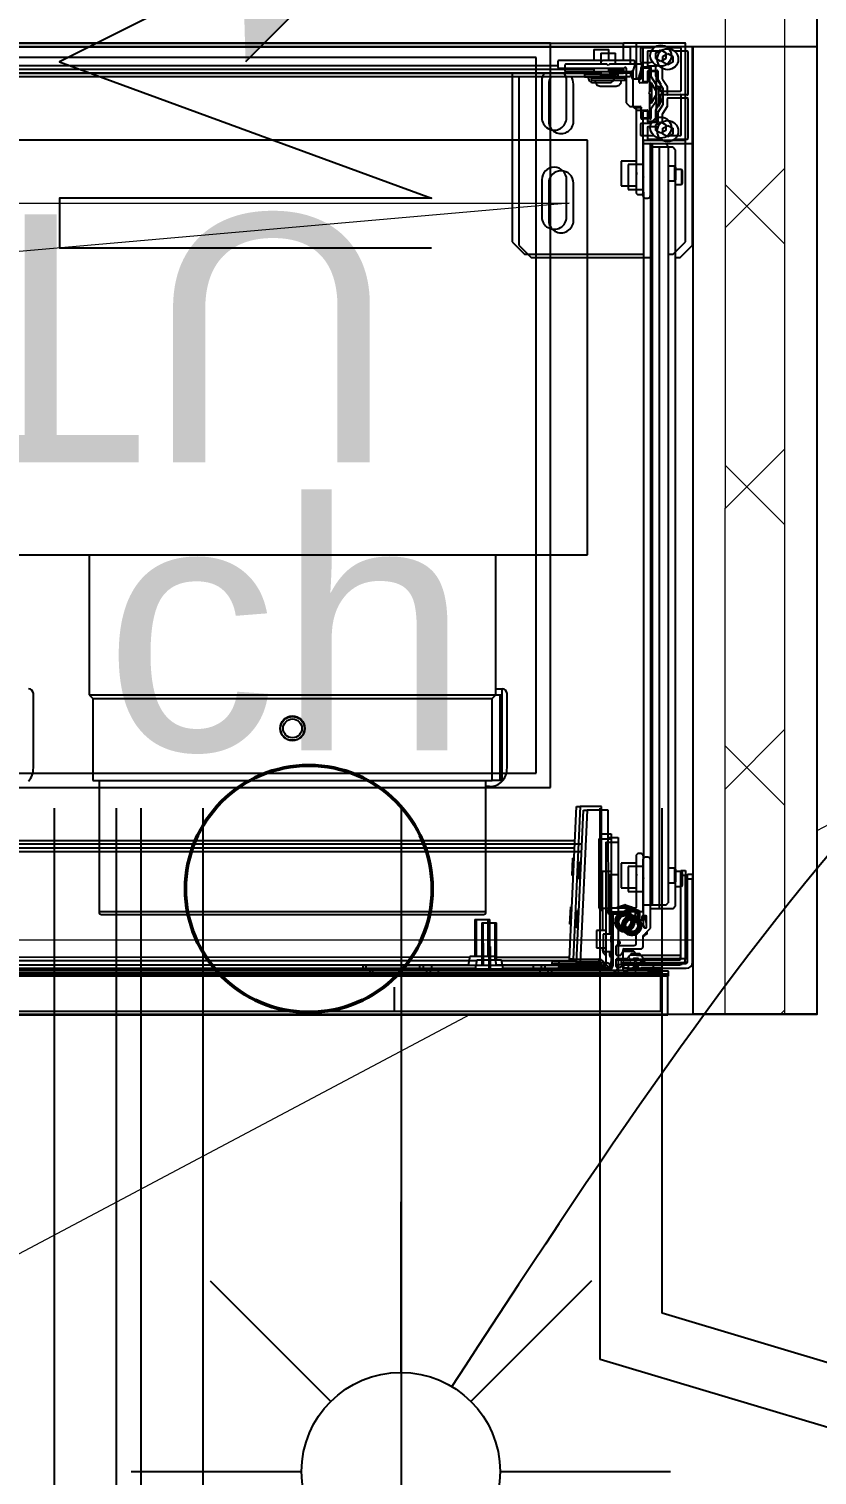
# Model space of a CAD drawing. Header units: millimetres. Extents: x 522027 to 600964, y -380282 to -298602.
# Drawn here: x 574137 to 574455, y -345116 to -344533 of the extents above; entities that cross this region are included whole.
import ezdxf

# ---------------------------------------------------------------- set-up
doc = ezdxf.new("R2010")
doc.units = ezdxf.units.MM
doc.set_wipeout_variables(frame=1)
for name, color, linetype in [('3-BAT C-Niveau -2', 7, 'Continuous'), ('prlm-CHAUFF', 4, 'Continuous'), ('prlm-MOD', 64, 'Continuous')]:
    doc.layers.add(name, color=color, linetype=linetype)
doc.layers.add('faux plafond', color=9, linetype='Continuous', lineweight=15)
doc.layers.add('prlm-ELEC-CFO', color=1, linetype='Continuous', lineweight=25)
doc.styles.add('Arial', font='arial.ttf')
doc.styles.get("Standard").update_dxf_attribs({"font": 'arial.ttf'})

# ---------------------------------------------------------------- blocks, each defined once
blk = doc.blocks.new('Groupe-15-1')
at = {"linetype": 'Continuous', "lineweight": 5, "true_color": 0x808080}
h = blk.add_hatch(dxfattribs=at)
h.set_pattern_fill('02_ISOLANT', color=8, angle=100.71906, style=0, pattern_type=2)
h.set_pattern_definition([(145.719065, (0, 0), (-4.5060091, -6.6102861), []), (235.719065, (0, 0), (-6.6102861, 4.5060091), [])])
h.paths.add_polyline_path([(15893.522, -46627.958), (15895.88, -46627.512), (15887.663, -46584.103), (15885.93, -46587.851)])
at = {"color": 7, "linetype": 'Continuous', "lineweight": 25}
for p, q in [((15897.157, -46627.27), (15888.602, -46582.072)), ((15884.991, -46589.881), (15797.059, -46606.533)), ((15892.245, -46628.2), (15884.991, -46589.881)), ((15897.157, -46627.27), (15892.245, -46628.2))]:
    blk.add_line(p, q, dxfattribs=at)
at = {"color": 7, "linetype": 'Continuous', "lineweight": 5}
for p, q in [((15895.88, -46627.512), (15887.663, -46584.103)), ((15895.88, -46627.512), (15887.663, -46584.103)), ((15893.522, -46627.958), (15885.93, -46587.851)), ((15893.522, -46627.958), (15885.93, -46587.851)), ((15884.991, -46589.881), (15797.059, -46606.533)), ((15892.245, -46628.2), (15884.991, -46589.881))]:
    blk.add_line(p, q, dxfattribs=at)
at = {"color": 7, "linetype": 'Continuous', "lineweight": 13, "flags": 128}
for points in [[(15807.473, -46634.659), (15803.142, -46611.792), (15881.25, -46597), (15811.496, -46616.67)], [(15804.314, -46644.852), (15803.756, -46641.905), (15891.689, -46625.252), (15892.248, -46628.2)]]:
    blk.add_lwpolyline(points, close=True, dxfattribs=at)
blk = doc.blocks.new('C 90.MTI900_Alu_390')
at = {"layer": 'prlm-MOD', "color": 1, "linetype": 'Continuous'}
for p, q in [((-4.225, 0), (4.225, 0)), ((4.278, 0), (4.225, 0)), ((4.225, -0.07), (4.225, 0)), ((4.472, 0), (4.278, 0)), ((4.475, 0), (4.472, 0)), ((4.475, -0.003), (4.475, 0)), ((4.105, -0.025), (4.165, -0.025)), ((4.105, -0.025), (4.105, -0.07)), ((4.165, -0.07), (4.165, -0.025)), ((4.275, -0.003), (4.275, -0.137)), ((4.293, -0.021), (4.293, -0.074)), ((4.3467, -0.018), (4.296, -0.018)), ((4.355, -0.0385), (4.375, -0.0269)), ((4.355, -0.0615), (4.355, -0.0385)), ((4.375, -0.0269), (4.395, -0.0385)), ((4.395, -0.0385), (4.395, -0.0615)), ((4.454, -0.018), (4.4033, -0.018)), ((4.457, -0.191), (4.457, -0.021)), ((4.475, -0.387), (4.475, -0.003)), ((-4.105, -0.105), (4.105, -0.105)), ((-3.96, -0.09), (3.96, -0.09)), ((3.96, -0.073), (3.96, -0.097)), ((4.13, -0.07), (3.963, -0.07)), ((3.963, -0.1), (4.229, -0.1)), ((4.105, -0.115), (4.095, -0.125)), ((4.105, -0.1), (4.105, -0.115)), ((4.165, -0.115), (4.105, -0.115)), ((4.135, -0.075), (4.13, -0.07)), ((4.14, -0.07), (4.135, -0.075)), ((4.267, -0.07), (4.14, -0.07)), ((4.165, -0.115), (4.165, -0.1)), ((4.165, -0.105), (4.225, -0.105)), ((4.175, -0.125), (4.165, -0.115)), ((4.225, -0.105), (4.225, -0.1)), ((4.225, -0.105), (4.225, -0.12)), ((4.235, -0.1), (4.235, -0.24)), ((4.2602, -0.1195), (4.2698, -0.0905)), ((4.27, -0.0895), (4.27, -0.073)), ((4.295, -0.137), (4.295, -0.098)), ((4.296, -0.077), (4.3306, -0.077)), ((4.298, -0.095), (4.332, -0.095)), ((4.327, -0.1), (4.298, -0.1)), ((4.33, -0.195), (4.33, -0.103)), ((4.335, -0.098), (4.335, -0.1341)), ((4.353, -0.0864), (4.353, -0.1286)), ((4.375, -0.0731), (4.355, -0.0615)), ((4.395, -0.0615), (4.375, -0.0731)), ((-4.1, -0.12), (4.1, -0.12)), ((3.775, -0.12), (3.775, -0.8)), ((3.895, -0.15), (3.895, -0.3)), ((3.995, -0.3), (3.995, -0.15)), ((4.067, -0.12), (4.067, -0.125)), ((4.067, -0.125), (4.203, -0.125)), ((4.067, -0.125), (4.067, -0.135)), ((4.067, -0.135), (4.203, -0.135)), ((4.1025, -0.158), (4.1675, -0.158)), ((4.17, -0.12), (4.225, -0.12)), ((4.203, -0.125), (4.203, -0.12)), ((4.203, -0.135), (4.203, -0.125)), ((4.26, -0.142), (4.26, -0.1205)), ((4.292, -0.145), (4.263, -0.145)), ((4.278, -0.14), (4.292, -0.14)), ((4.295, -0.137), (4.295, -0.142)), ((4.3377, -0.16), (4.33, -0.16)), ((4.33, -0.1677), (4.3421, -0.1677)), ((4.3355, -0.1358), (4.3545, -0.1642)), ((4.3377, -0.16), (4.3377, -0.24)), ((4.355, -0.19), (4.3377, -0.16)), ((4.3535, -0.1303), (4.3725, -0.1588)), ((4.355, -0.1659), (4.355, -0.2341)), ((4.373, -0.1605), (4.373, -0.191)), ((4.33, -0.195), (4.325, -0.2)), ((4.325, -0.2), (4.33, -0.205)), ((4.33, -0.297), (4.33, -0.205)), ((4.33, -0.2323), (4.3421, -0.2323)), ((4.3377, -0.24), (4.355, -0.21)), ((4.373, -0.209), (4.373, -0.2404)), ((4.454, -0.194), (4.376, -0.194)), ((4.376, -0.206), (4.454, -0.206)), ((4.457, -0.369), (4.457, -0.209)), ((4.235, -0.24), (4.25, -0.255)), ((4.25, -0.255), (4.292, -0.255)), ((4.275, -0.263), (4.275, -0.52)), ((4.292, -0.26), (4.278, -0.26)), ((4.295, -0.258), (4.295, -0.263)), ((4.295, -0.302), (4.295, -0.263)), ((4.33, -0.24), (4.3377, -0.24)), ((4.3545, -0.2358), (4.335, -0.265)), ((4.335, -0.265), (4.335, -0.302)), ((4.353, -0.2714), (4.353, -0.3036)), ((4.373, -0.2404), (4.3535, -0.2697)), ((4.293, -0.326), (4.293, -0.369)), ((4.328, -0.323), (4.296, -0.323)), ((4.298, -0.3), (4.327, -0.3)), ((4.332, -0.305), (4.298, -0.305)), ((4.355, -0.3285), (4.375, -0.3169)), ((4.355, -0.3515), (4.355, -0.3285)), ((4.375, -0.3169), (4.395, -0.3285)), ((4.395, -0.3285), (4.395, -0.3515)), ((4.296, -0.372), (4.3467, -0.372)), ((4.305, -0.6), (4.305, -0.393)), ((4.34, -0.405), (4.305, -0.405)), ((4.308, -0.39), (4.472, -0.39)), ((4.34, -0.405), (4.34, -3.475)), ((4.395, -0.405), (4.34, -0.405)), ((4.375, -0.3631), (4.355, -0.3515)), ((4.395, -0.3515), (4.375, -0.3631)), ((4.405, -0.415), (4.395, -0.405)), ((4.4033, -0.372), (4.454, -0.372)), ((4.475, -0.8), (4.475, -0.387)), ((4.405, -0.415), (4.405, -3.465)), ((4.215, -0.475), (4.215, -0.575)), ((4.275, -0.475), (4.215, -0.475)), ((4.275, -0.52), (4.2779, -0.5229)), ((4.275, -0.52), (4.275, -0.53)), ((4.43, -0.495), (4.405, -0.495)), ((4.43, -0.495), (4.43, -0.555)), ((4.435, -0.5), (4.43, -0.495)), ((4.435, -0.55), (4.435, -0.5)), ((3.895, -0.55), (3.895, -0.7)), ((3.995, -0.7), (3.995, -0.55)), ((4.215, -0.575), (4.275, -0.575)), ((4.2779, -0.5271), (4.275, -0.53)), ((4.275, -0.53), (4.275, -0.6)), ((4.405, -0.555), (4.43, -0.555)), ((4.43, -0.555), (4.435, -0.55)), ((4.285, -0.61), (4.295, -0.61)), ((4.305, -0.6), (4.305, -3.277)), ((3.775, -0.8), (3.825, -0.85)), ((4.425, -0.85), (4.475, -0.8)), ((3.825, -0.85), (4.305, -0.85)), ((4.405, -0.85), (4.425, -0.85)), ((4.0071, -3.6913), (4.035, -3.077)), ((4.05, -3.077), (4.0221, -3.692)), ((4.035, -3.077), (4.05, -3.077)), ((4.1351, -3.077), (4.05, -3.077)), ((4.136, -3.497), (4.1351, -3.077)), ((4.1353, -3.187), (4.175, -3.187)), ((4.175, -3.187), (4.175, -3.207)), ((4.0287, -3.215), (-0.1325, -3.215)), ((4.0274, -3.245), (-0.1325, -3.245)), ((4.125, -3.207), (4.125, -3.487)), ((4.125, -3.207), (4.175, -3.207)), ((4.175, -3.207), (4.175, -3.337)), ((4.0173, -3.3556), (4.0205, -3.2854)), ((4.0255, -3.2857), (4.0205, -3.2854)), ((4.215, -3.305), (4.215, -3.405)), ((4.275, -3.305), (4.215, -3.305)), ((4.275, -3.277), (4.275, -3.3458)), ((4.295, -3.267), (4.285, -3.267)), ((4.305, -3.5528), (4.305, -3.277)), ((4.0173, -3.3556), (4.0223, -3.3558)), ((4.14, -3.337), (4.175, -3.337)), ((4.14, -3.487), (4.14, -3.337)), ((4.175, -3.337), (4.175, -3.487)), ((4.275, -3.3458), (4.275, -3.3582)), ((4.275, -3.3582), (4.275, -3.484)), ((4.2759, -3.3479), (4.2779, -3.3499)), ((4.2779, -3.3541), (4.2759, -3.3561)), ((4.43, -3.325), (4.405, -3.325)), ((4.43, -3.325), (4.43, -3.385)), ((4.435, -3.33), (4.43, -3.325)), ((4.43, -3.385), (4.435, -3.38)), ((4.435, -3.38), (4.435, -3.33)), ((4.455, -3.355), (4.455, -3.335)), ((4.455, -3.335), (4.475, -3.335)), ((4.455, -3.69), (4.455, -3.355)), ((4.475, -3.355), (4.455, -3.355)), ((4.475, -3.335), (4.475, -3.355)), ((4.475, -3.69), (4.475, -3.355)), ((4.215, -3.405), (4.275, -3.405)), ((4.405, -3.385), (4.43, -3.385)), ((4.0084, -3.5518), (4.0116, -3.4816)), ((4.0166, -3.4819), (4.0116, -3.4816)), ((4.125, -3.487), (4.14, -3.487)), ((4.14, -3.4972), (4.136, -3.497)), ((4.14, -3.487), (4.155, -3.487)), ((4.14, -3.487), (4.14, -3.577)), ((4.155, -3.487), (4.175, -3.487)), ((4.155, -3.497), (4.155, -3.487)), ((4.155, -3.702), (4.155, -3.497)), ((4.175, -3.497), (4.155, -3.497)), ((4.175, -3.487), (4.175, -3.49)), ((4.175, -3.49), (4.175, -3.6008)), ((4.272, -3.487), (4.178, -3.487)), ((4.22, -3.4778), (4.23, -3.472)), ((4.23, -3.472), (4.24, -3.4778)), ((4.34, -3.475), (4.305, -3.475)), ((4.395, -3.475), (4.34, -3.475)), ((4.395, -3.475), (4.405, -3.465)), ((3.625, -3.532), (3.685, -3.532)), ((3.625, -3.532), (3.625, -3.682)), ((3.6311, -3.682), (3.6311, -3.532)), ((3.6789, -3.682), (3.6789, -3.532)), ((3.685, -3.682), (3.685, -3.532)), ((4.0084, -3.5518), (4.0134, -3.552)), ((4.195, -3.5614), (4.195, -3.5226)), ((4.268, -3.521), (4.2657, -3.521)), ((4.271, -3.507), (4.271, -3.518)), ((4.2729, -3.542), (4.276, -3.542)), ((4.287, -3.504), (4.274, -3.504)), ((4.2769, -3.5821), (4.3041, -3.5549)), ((4.279, -3.545), (4.279, -3.549)), ((4.282, -3.552), (4.287, -3.552)), ((4.2854, -3.504), (4.29, -3.5066)), ((4.29, -3.549), (4.29, -3.507)), ((4.115, -3.577), (4.115, -3.647)), ((4.155, -3.577), (4.115, -3.577)), ((4.175, -3.6232), (4.175, -3.6008)), ((4.1759, -3.6029), (4.1829, -3.6099)), ((4.1829, -3.6141), (4.1759, -3.6211)), ((4.276, -3.627), (4.276, -3.5842)), ((4.2906, -3.577), (4.2806, -3.5828)), ((4.2906, -3.5684), (4.2906, -3.577)), ((3.655, -3.6411), (3.655, -3.6275)), ((3.66, -3.6275), (3.655, -3.6275)), ((3.655, -3.717), (3.655, -3.6411)), ((3.66, -3.6411), (3.655, -3.6411)), ((3.66, -3.6411), (3.66, -3.6275)), ((3.66, -3.717), (3.66, -3.6411)), ((4.115, -3.647), (4.155, -3.647)), ((4.14, -3.647), (4.14, -3.6567)), ((4.175, -3.6232), (4.175, -3.734)), ((4.195, -3.674), (4.195, -3.64)), ((4.198, -3.637), (4.266, -3.637)), ((4.2221, -3.6633), (4.2134, -3.6757)), ((4.2654, -3.662), (4.2246, -3.662)), ((4.227, -3.657), (4.225, -3.659)), ((4.265, -3.659), (4.225, -3.659)), ((4.225, -3.659), (4.225, -3.662)), ((4.263, -3.657), (4.227, -3.657)), ((4.2293, -3.657), (4.2293, -3.662)), ((4.2607, -3.657), (4.2607, -3.662)), ((4.265, -3.659), (4.263, -3.657)), ((4.265, -3.662), (4.265, -3.659)), ((4.2766, -3.6757), (4.2679, -3.6633)), ((-0.16, -3.715), (3.5984, -3.715)), ((3.6044, -3.685), (-0.15, -3.685)), ((3.175, -3.717), (3.185, -3.717)), ((3.175, -3.737), (3.175, -3.717)), ((3.185, -3.717), (3.4033, -3.717)), ((3.185, -3.717), (3.185, -3.737)), ((3.4033, -3.737), (3.4033, -3.717)), ((3.4033, -3.717), (3.4168, -3.717)), ((3.4168, -3.717), (3.45, -3.717)), ((3.4168, -3.717), (3.4168, -3.737)), ((3.45, -3.717), (3.86, -3.717)), ((3.45, -3.717), (3.45, -3.737)), ((3.605, -3.682), (3.598, -3.717)), ((3.655, -3.682), (3.605, -3.682)), ((3.705, -3.682), (3.66, -3.682)), ((3.712, -3.717), (3.705, -3.682)), ((4.0074, -3.685), (3.7056, -3.685)), ((3.7116, -3.715), (3.935, -3.715)), ((3.86, -3.717), (3.8932, -3.717)), ((3.86, -3.717), (3.86, -3.737)), ((3.8932, -3.717), (3.9067, -3.717)), ((3.8932, -3.737), (3.8932, -3.717)), ((3.9067, -3.717), (4.14, -3.717)), ((3.9067, -3.717), (3.9067, -3.737)), ((3.935, -3.717), (3.935, -3.712)), ((3.965, -3.712), (3.935, -3.712)), ((3.945, -3.702), (3.965, -3.702)), ((3.965, -3.702), (4.105, -3.702)), ((3.965, -3.712), (3.965, -3.702)), ((3.965, -3.712), (3.965, -3.717)), ((4.105, -3.712), (3.965, -3.712)), ((4.007, -3.6925), (4.0071, -3.6913)), ((4.0071, -3.6913), (4.0221, -3.692)), ((4.0221, -3.692), (4.022, -3.6925)), ((4.0221, -3.692), (4.125, -3.692)), ((4.105, -3.702), (4.125, -3.702)), ((4.105, -3.712), (4.105, -3.702)), ((4.105, -3.717), (4.105, -3.712)), ((4.135, -3.712), (4.105, -3.712)), ((4.125, -3.692), (4.125, -3.702)), ((4.135, -3.712), (4.135, -3.717)), ((4.165, -3.7265), (4.165, -3.737)), ((4.195, -3.722), (4.195, -3.693)), ((4.195, -3.695), (4.215, -3.695)), ((4.215, -3.715), (4.195, -3.715)), ((4.2109, -3.677), (4.198, -3.677)), ((4.198, -3.69), (4.2252, -3.69)), ((4.198, -3.725), (4.212, -3.725)), ((4.215, -3.695), (4.45, -3.695)), ((4.215, -3.695), (4.215, -3.715)), ((4.215, -3.715), (4.45, -3.715)), ((4.215, -3.72), (4.2251, -3.72)), ((4.215, -3.722), (4.215, -3.72)), ((4.2249, -3.7161), (4.221, -3.72)), ((4.2287, -3.7161), (4.2249, -3.7161)), ((4.225, -3.69), (4.225, -3.695)), ((4.228, -3.692), (4.2367, -3.692)), ((4.2293, -3.69), (4.2293, -3.695)), ((4.2595, -3.715), (4.231, -3.715)), ((4.2429, -3.6871), (4.2388, -3.6911)), ((4.2512, -3.6911), (4.2471, -3.6871)), ((4.2533, -3.692), (4.2625, -3.692)), ((4.2607, -3.69), (4.2607, -3.695)), ((4.2651, -3.7161), (4.2618, -3.7161)), ((4.265, -3.695), (4.265, -3.69)), ((4.269, -3.72), (4.2651, -3.7161)), ((4.2827, -3.69), (4.2653, -3.69)), ((4.2654, -3.72), (4.2826, -3.72)), ((4.452, -3.677), (4.2791, -3.677)), ((4.2855, -3.692), (4.445, -3.692)), ((4.342, -3.715), (4.2885, -3.715)), ((4.295, -3.734), (4.295, -3.73)), ((4.298, -3.727), (4.342, -3.727)), ((4.378, -3.727), (4.298, -3.727)), ((4.298, -3.727), (4.298, -3.737)), ((4.345, -3.724), (4.345, -3.718)), ((4.378, -3.747), (4.378, -3.727)), ((4.455, -3.682), (4.455, -3.68)), ((-4.375, -3.737), (4.375, -3.737)), ((4.375, -3.747), (-4.375, -3.747)), ((-0.1667, -3.735), (3.175, -3.735)), ((4.175, -3.734), (4.175, -3.737)), ((4.2429, -3.7321), (4.2379, -3.737)), ((4.2486, -3.7335), (4.2414, -3.7335)), ((4.2521, -3.737), (4.2471, -3.7321)), ((4.375, -3.737), (4.375, -3.747)), ((4.375, -3.747), (4.378, -3.747)), ((4.375, -3.792), (4.375, -3.747)), ((4.375, -3.902), (4.375, -3.792)), ((-4.375, -3.902), (4.375, -3.902))]:
    blk.add_line(p, q, dxfattribs=at)
at = {"layer": 'prlm-MOD', "color": 1, "ltscale": 50}
blk.add_lwpolyline([(3.3, -3.8058), (3.3, -3.902)], dxfattribs=at)
at = {"layer": 'prlm-MOD', "color": 1, "linetype": 'Continuous'}
for centre, radius in [((4.375, -0.05), 0.0425), ((4.375, -0.34), 0.0425), ((4.23, -3.542), 0.035), ((4.23, -3.542), 0.03), ((4.23, -3.542), 0.025)]:
    blk.add_circle(centre, radius, dxfattribs=at)
for centre, radius, start, end in [((4.278, -0.003), 0.003, 90, 180), ((4.472, -0.003), 0.003, 0, 90), ((4.296, -0.021), 0.003, 90, 180), ((4.3467, -0.021), 0.003, 84.51824, 90), ((4.4033, -0.021), 0.003, 90, 95.48179), ((4.454, -0.021), 0.003, 0, 90), ((3.963, -0.073), 0.003, 90, 180), ((3.963, -0.097), 0.003, 180, 270), ((4.232, -0.1), 0.003, 0, 180), ((4.267, -0.073), 0.003, 0, 90), ((4.267, -0.0895), 0.003, 341.56505, 0), ((4.296, -0.074), 0.003, 180, 270), ((4.298, -0.098), 0.003, 90, 180), ((4.298, -0.103), 0.003, 90, 180), ((4.327, -0.103), 0.003, 0, 90), ((4.3306, -0.067), 0.01, 270, 326.3475), ((4.332, -0.098), 0.003, 0, 90), ((3.945, -0.15), 0.05, 143.1301, 180), ((3.945, -0.15), 0.05, 0, 36.8699), ((4.1025, -0.138), 0.02, 171.37307, 270), ((4.1025, -0.133), 0.02, 185.73917, 187.18076), ((4.1675, -0.138), 0.02, 270, 8.62693), ((4.1675, -0.133), 0.02, 352.81924, 354.26083), ((4.263, -0.1205), 0.003, 161.56505, 180), ((4.263, -0.142), 0.003, 180, 270), ((4.278, -0.137), 0.003, 180, 270), ((4.292, -0.137), 0.003, 270, 0), ((4.292, -0.142), 0.003, 270, 0), ((4.338, -0.1341), 0.003, 180, 213.69007), ((4.356, -0.1286), 0.003, 180, 213.69007), ((4.352, -0.1659), 0.003, 0, 33.69007), ((4.37, -0.1605), 0.003, 0, 33.69007), ((4.376, -0.191), 0.003, 180, 270), ((4.376, -0.209), 0.003, 90, 180), ((4.454, -0.191), 0.003, 270, 0), ((4.454, -0.209), 0.003, 0, 90), ((4.278, -0.263), 0.003, 90, 180), ((4.292, -0.258), 0.003, 0, 90), ((4.292, -0.263), 0.003, 0, 90), ((4.356, -0.2714), 0.003, 146.30993, 180), ((4.352, -0.2341), 0.003, 326.30993, 0), ((3.945, -0.3), 0.05, 180, 0), ((4.296, -0.326), 0.003, 90, 180), ((4.298, -0.297), 0.003, 180, 270), ((4.298, -0.302), 0.003, 180, 270), ((4.327, -0.297), 0.003, 270, 0), ((4.328, -0.333), 0.01, 46.14901, 90), ((4.332, -0.302), 0.003, 270, 0), ((4.296, -0.369), 0.003, 180, 270), ((4.308, -0.393), 0.003, 90, 180), ((4.3467, -0.369), 0.003, 270, 275.48176), ((4.4033, -0.369), 0.003, 264.51819, 270), ((4.454, -0.369), 0.003, 270, 0), ((4.472, -0.387), 0.003, 270, 0), ((3.945, -0.55), 0.05, 0, 180), ((4.2758, -0.525), 0.003, 315, 45), ((4.285, -0.6), 0.01, 180, 270), ((4.295, -0.6), 0.01, 270, 0), ((3.945, -0.7), 0.05, 180, 0), ((4.285, -3.277), 0.01, 90, 180), ((4.295, -3.277), 0.01, 0, 90), ((4.278, -3.3458), 0.003, 180, 225), ((4.278, -3.3582), 0.003, 135, 180), ((4.2758, -3.352), 0.003, 315, 45), ((4.178, -3.49), 0.003, 90, 180), ((4.23, -3.542), 0.065, 57.79577, 122.20423), ((4.23, -3.542), 0.06, 66.44354, 113.55646), ((4.272, -3.484), 0.003, 270, 0), ((4.23, -3.542), 0.04, 33.92723, 355.99937), ((4.2657, -3.518), 0.003, 213.92723, 270), ((4.23, -3.542), 0.04, 0, 33.92723), ((4.268, -3.518), 0.003, 270, 0), ((4.2729, -3.545), 0.003, 90, 175.99937), ((4.23, -3.542), 0.04, 355.99937, 0), ((4.274, -3.507), 0.003, 90, 180), ((4.276, -3.545), 0.003, 0, 90), ((4.23, -3.542), 0.06, 0, 39.29648), ((4.282, -3.549), 0.003, 180, 270), ((4.23, -3.542), 0.065, 22.61986, 35.77582), ((4.287, -3.507), 0.003, 0, 90), ((4.287, -3.549), 0.003, 270, 0), ((4.23, -3.542), 0.06, 351.491, 0), ((4.302, -3.5528), 0.003, 315, 0), ((4.178, -3.6008), 0.003, 180, 225), ((4.1808, -3.612), 0.003, 315, 45), ((4.23, -3.542), 0.065, 315.04746, 333.83802), ((4.279, -3.5842), 0.003, 135, 180), ((4.16, -3.6567), 0.02, 180, 230.11594), ((4.1151, -3.7104), 0.05, 37.08606, 50.11594), ((4.178, -3.6232), 0.003, 135, 180), ((4.198, -3.64), 0.003, 90, 180), ((4.2246, -3.665), 0.003, 90, 145.00798), ((4.2654, -3.665), 0.003, 34.99202, 90), ((4.266, -3.627), 0.01, 270, 0), ((3.945, -3.712), 0.01, 90, 180), ((3.997, -3.692), 0.01, 270, 357.39744), ((4.125, -3.712), 0.02, 347.58795, 90), ((4.125, -3.712), 0.01, 0, 90), ((4.14, -3.702), 0.035, 270, 0), ((4.14, -3.702), 0.015, 270, 0), ((4.198, -3.674), 0.003, 180, 270), ((4.198, -3.693), 0.003, 90, 180), ((4.198, -3.722), 0.003, 180, 270), ((4.2109, -3.674), 0.003, 270, 325.00798), ((4.212, -3.722), 0.003, 270, 0), ((4.215, -3.715), 0.01, 353.93882, 0), ((4.2251, -3.717), 0.003, 270, 350.40593), ((4.2252, -3.693), 0.003, 19.47122, 90), ((4.231, -3.718), 0.003, 90, 170.40593), ((4.2367, -3.689), 0.003, 270, 315), ((4.245, -3.6892), 0.003, 45, 135), ((4.245, -3.7342), 0.003, 45, 135), ((4.2533, -3.689), 0.003, 225, 270), ((4.2595, -3.718), 0.003, 9.59407, 90), ((4.2653, -3.693), 0.003, 90, 160.52878), ((4.2654, -3.717), 0.003, 189.59407, 270), ((4.275, -3.715), 0.01, 180, 186.06118), ((4.2791, -3.674), 0.003, 214.99202, 270), ((4.2826, -3.717), 0.003, 270, 350.40593), ((4.2827, -3.693), 0.003, 19.47122, 90), ((4.2885, -3.718), 0.003, 90, 170.40593), ((4.298, -3.73), 0.003, 90, 180), ((4.342, -3.718), 0.003, 0, 90), ((4.342, -3.724), 0.003, 270, 0), ((4.445, -3.682), 0.01, 270, 0), ((4.45, -3.69), 0.025, 270, 0), ((4.45, -3.69), 0.005, 270, 0), ((4.452, -3.68), 0.003, 0, 90), ((4.178, -3.734), 0.003, 180, 270), ((4.292, -3.734), 0.003, 270, 0)]:
    blk.add_arc(centre, radius, start, end, dxfattribs=at)
for centre, major_axis, ratio, start_param, end_param in [((3.997, -3.692), (-0.025, 0), 0.4, 1.570796, 3.096169), ((4.022, -3.6931), (-0.015, 0.0007), 0.045361, -1.568734, 0)]:
    blk.add_ellipse(centre, major_axis=major_axis, ratio=ratio, start_param=start_param, end_param=end_param, dxfattribs=at)
blk = doc.blocks.new('xi.uta')
at = {"layer": 'prlm-ELEC-CFO', "lineweight": 5}
blk.add_hatch(color=0, dxfattribs=at).paths.add_polyline_path([(-3, 6), (-0.103, 3.699), (0, 0), (7.5, 7.5)])
at = {"layer": 'prlm-ELEC-CFO', "color": 0}
for points in [[(-3, 6), (7.5, 7.5), (0, 0)], [(0.955, 4.227), (-7.5, 0), (7.5, -5.5), (-7.5, -5.5), (-7.5, -7.5), (7.5, -7.5)]]:
    blk.add_lwpolyline(points, dxfattribs=at)
blk = doc.blocks.new('xi.SPOT')
at = {"color": 0, "lineweight": 5}
blk.add_wipeout([(-4, 0), (-2.828, -2.828), (0, -4), (2.828, -2.828), (4, 0), (2.828, 2.828), (0, 4), (-2.828, 2.828)], dxfattribs=at).dxf.layer = 'prlm-ELEC-CFO'
at = {"layer": 'prlm-ELEC-CFO', "color": 0, "linetype": 'ByBlock', "lineweight": -2, "flags": 128}
for points in [[(0, 10.878), (0, 4)], [(-7.692, 7.692), (-2.828, 2.828)], [(7.692, 7.692), (2.828, 2.828)], [(-10.878, 0), (-4, 0)], [(4, 0), (10.878, 0)], [(-2.828, -2.828), (-7.692, -7.692)], [(2.828, -2.828), (7.692, -7.692)], [(0, -4), (0, -10.878)]]:
    blk.add_lwpolyline(points, dxfattribs=at)
at = {"layer": 'prlm-ELEC-CFO', "color": 0, "linetype": 'ByBlock', "lineweight": -2}
blk.add_circle((0, 0), 4, dxfattribs=at)

msp = doc.modelspace()

# ---------------------------------------------------------------- hatches: boundary and pattern name
at = {"layer": 'faux plafond'}
h = msp.add_hatch(dxfattribs=at)
h.set_pattern_fill('BA 13', color=256, scale=10, angle=-10.7236, style=0, pattern_type=2)
h.set_pattern_definition([(207.93621, (505019.33, 142779.7), (-142.2261, 319.79952), [])])
h.paths.add_polyline_path([(573027.28, -346438.3), (573038.88, -344930.14), (574454.64, -344930.21), (574454.68, -344230.18), (575154.67, -344230.12), (575154.67, -344889.76), (575204.67, -344889.76), (575204.67, -344230.08), (576717.74, -344230.7), (576717.74, -344282.19), (576767.74, -344282.19), (576767.74, -344229.22), (578086.74, -344228.73), (578086.74, -345629.18), (576767.74, -345629.1), (576767.74, -345232.18), (576717.74, -345232.18), (576717.74, -345679.04), (578958.74, -345679.18), (578958.74, -346578.59), (578908.74, -346578.59), (578908.74, -347249.01), (577369.18, -347248.62), (577369.18, -346578.81), (576359.19, -346579.1), (576359.19, -347187.16), (575202.72, -347187.19), (575203.74, -346435.49), (574762.28, -346435.77), (574750.62, -346438.3)])

# ---------------------------------------------------------------- linework, layer by layer
msp.add_line((574454.67, -344540.17), (573509.74, -344540.17))
msp.add_line((574454.67, -344540.17), (573509.74, -344540.17))
at = {"layer": '3-BAT C-Niveau -2', "ltscale": 50.8, "flags": 128}
msp.add_lwpolyline([(577369.18, -346578.81), (576359.19, -346579.1), (576359.19, -347187.16), (575202.72, -347187.19), (575203.74, -346435.49), (574762.28, -346435.77), (574750.62, -346438.3), (573027.28, -346438.3), (573038.88, -344930.14), (574454.64, -344930.21), (574454.68, -344230.18), (575154.67, -344230.12), (575154.67, -344889.76), (575204.67, -344889.76), (575204.67, -344230.08), (576717.74, -344230.7), (576717.74, -344282.19), (576767.74, -344282.19), (576767.74, -344229.22), (578086.74, -344228.73)], dxfattribs=at)
at = {"layer": 'prlm-CHAUFF', "ltscale": 50}
for p, q in [((574347.14, -344538.75), (573957.14, -344538.74)), ((574347.14, -344838.75), (574347.14, -344538.75)), ((574341.43, -344544.46), (573962.85, -344544.45)), ((574341.43, -344833.03), (574341.43, -344544.46)), ((574362.14, -344577.75), (573552.14, -344577.73)), ((574362.14, -344744.95), (574362.14, -344577.75)), ((574327.7, -344835.94), (574327.7, -344798.95)), ((574138.64, -344830.9), (574138.64, -344800.94)), ((574329.64, -344830.91), (574329.64, -344800.94)), ((573957.14, -344838.74), (574347.14, -344838.75)), ((574322.64, -344838.44), (574321.14, -344838.44)), ((574321.14, -344888.94), (574165.14, -344888.94)), ((574166.14, -344889.94), (574320.14, -344889.94))]:
    msp.add_line(p, q, dxfattribs=at)
at = {"layer": 'prlm-CHAUFF'}
for p, q in [((574147.14, -345359.47), (574147.14, -344847.13)), ((574172.14, -345340.87), (574172.14, -344847.13))]:
    msp.add_line(p, q, dxfattribs=at)
at = {"layer": 'prlm-CHAUFF', "ltscale": 50}
for centre, radius, start, end in [((574136.64, -344800.94), 2, 359.99923, 88.32314), ((574327.64, -344800.94), 2, 88.32314, 89.99923), ((574327.64, -344800.94), 2, 359.99923, 88.32314), ((574130.88, -344831.14), 7.76, 318.52402, 1.76675), ((574321.88, -344831.15), 7.76, 318.52402, 1.76675), ((574166.14, -344888.94), 1, 179.99923, 269.99923), ((574320.14, -344888.94), 1, 269.99923, 359.99923)]:
    msp.add_arc(centre, radius, start, end, dxfattribs=at)
at = {"layer": 'prlm-MOD'}
for p, q in [((573531.67, -344538.74), (574376.67, -344538.75)), ((574364.67, -344541.25), (574370.67, -344541.25)), ((574364.67, -344541.25), (574364.67, -344545.75)), ((574370.67, -344545.75), (574370.67, -344541.25)), ((574381.97, -344538.75), (574376.67, -344538.75)), ((574376.67, -344545.75), (574376.67, -344538.75)), ((574381.67, -344539.05), (574381.67, -344552.45)), ((574401.37, -344538.75), (574381.97, -344538.75)), ((574383.47, -344540.85), (574383.47, -344546.15)), ((574388.84, -344540.55), (574383.77, -344540.55)), ((574389.67, -344542.59), (574391.67, -344541.44)), ((574389.67, -344544.9), (574389.67, -344542.59)), ((574391.67, -344541.44), (574393.67, -344542.59)), ((574393.67, -344542.59), (574393.67, -344544.9)), ((574399.57, -344540.55), (574394.5, -344540.55)), ((574399.87, -344557.85), (574399.87, -344540.85)), ((574401.67, -344538.75), (574401.37, -344538.75)), ((574401.67, -344539.05), (574401.67, -344538.75)), ((574401.67, -344577.45), (574401.67, -344539.05)), ((573558.17, -344547.74), (574350.17, -344547.75)), ((574350.17, -344546.05), (574350.17, -344548.45)), ((574367.17, -344545.75), (574350.47, -344545.75)), ((574367.67, -344546.25), (574367.17, -344545.75)), ((574368.17, -344545.75), (574367.67, -344546.25)), ((574380.87, -344545.75), (574368.17, -344545.75)), ((574380.19, -344550.7), (574381.16, -344547.79)), ((574381.17, -344547.7), (574381.17, -344546.05)), ((574383.67, -344552.45), (574383.67, -344548.55)), ((574383.77, -344546.45), (574387.24, -344546.45)), ((574383.97, -344548.25), (574387.37, -344548.25)), ((574387.67, -344548.55), (574387.67, -344552.15)), ((574389.47, -344547.38), (574389.47, -344551.61)), ((574391.67, -344546.05), (574389.67, -344544.9)), ((574393.67, -344544.9), (574391.67, -344546.05)), ((573543.67, -344549.24), (574364.67, -344549.25)), ((573544.17, -344550.74), (574364.17, -344550.75)), ((574331.67, -344550.75), (574331.67, -344618.75)), ((574343.67, -344553.75), (574343.67, -344568.75)), ((574350.47, -344548.75), (574377.07, -344548.75)), ((574353.67, -344568.75), (574353.67, -344553.75)), ((574360.87, -344550.75), (574360.87, -344551.25)), ((574360.87, -344551.25), (574374.47, -344551.25)), ((574360.87, -344551.25), (574360.87, -344552.25)), ((574360.87, -344552.25), (574374.47, -344552.25)), ((574364.67, -344550.25), (574363.67, -344551.25)), ((574364.67, -344548.75), (574364.67, -344550.25)), ((574370.67, -344550.25), (574364.67, -344550.25)), ((574370.67, -344550.25), (574370.67, -344548.75)), ((574370.67, -344549.25), (574376.67, -344549.25)), ((574371.67, -344551.25), (574370.67, -344550.25)), ((574371.17, -344550.75), (574376.67, -344550.75)), ((574374.47, -344551.25), (574374.47, -344550.75)), ((574374.47, -344552.25), (574374.47, -344551.25)), ((574376.67, -344549.25), (574376.67, -344548.75)), ((574376.67, -344549.25), (574376.67, -344550.75)), ((574377.67, -344548.75), (574377.67, -344562.75)), ((574380.17, -344552.95), (574380.17, -344550.79)), ((574383.37, -344553.25), (574380.47, -344553.25)), ((574381.97, -344552.75), (574383.37, -344552.75)), ((574383.67, -344552.45), (574383.67, -344552.95)), ((574386.87, -344548.75), (574383.97, -344548.75)), ((574387.17, -344558.25), (574387.17, -344549.05)), ((574387.72, -344552.32), (574389.62, -344555.17)), ((574389.52, -344551.78), (574391.42, -344554.62)), ((574364.42, -344554.55), (574370.92, -344554.55)), ((574387.17, -344558.25), (574386.67, -344558.75)), ((574386.67, -344558.75), (574387.17, -344559.25)), ((574387.94, -344554.75), (574387.17, -344554.75)), ((574387.17, -344555.51), (574388.38, -344555.51)), ((574387.17, -344568.45), (574387.17, -344559.25)), ((574387.94, -344554.75), (574387.94, -344562.75)), ((574389.67, -344557.75), (574387.94, -344554.75)), ((574387.94, -344562.75), (574389.67, -344559.75)), ((574389.67, -344555.34), (574389.67, -344562.15)), ((574391.47, -344554.79), (574391.47, -344557.85)), ((574391.47, -344559.65), (574391.47, -344562.79)), ((574399.57, -344558.15), (574391.77, -344558.15)), ((574391.77, -344559.35), (574399.57, -344559.35)), ((574399.87, -344575.65), (574399.87, -344559.65)), ((574377.67, -344562.75), (574379.17, -344564.25)), ((574379.17, -344564.25), (574383.37, -344564.25)), ((574381.67, -344565.05), (574381.67, -344590.75)), ((574383.37, -344564.75), (574381.97, -344564.75)), ((574383.67, -344564.55), (574383.67, -344565.05)), ((574383.67, -344568.95), (574383.67, -344565.05)), ((574387.17, -344561.98), (574388.38, -344561.98)), ((574387.17, -344562.75), (574387.94, -344562.75)), ((574389.62, -344562.32), (574387.67, -344565.25)), ((574387.67, -344565.25), (574387.67, -344568.95)), ((574389.47, -344565.88), (574389.47, -344569.11)), ((574391.47, -344562.79), (574389.52, -344565.71)), ((574383.47, -344571.35), (574383.47, -344575.65)), ((574386.97, -344571.05), (574383.77, -344571.05)), ((574383.97, -344568.75), (574386.87, -344568.75)), ((574387.37, -344569.25), (574383.97, -344569.25)), ((574389.67, -344571.59), (574391.67, -344570.44)), ((574389.67, -344573.9), (574389.67, -344571.59)), ((574391.67, -344570.44), (574393.67, -344571.59)), ((574393.67, -344571.59), (574393.67, -344573.9)), ((574383.77, -344575.95), (574388.84, -344575.95)), ((574384.97, -344577.75), (574401.37, -344577.75)), ((574391.67, -344575.05), (574389.67, -344573.9)), ((574393.67, -344573.9), (574391.67, -344575.05)), ((574394.5, -344575.95), (574399.57, -344575.95)), ((574401.67, -344618.75), (574401.67, -344577.45)), ((574384.67, -344598.75), (574384.67, -344578.05)), ((574388.17, -344579.25), (574384.67, -344579.25)), ((574388.17, -344579.25), (574388.17, -344886.25)), ((574393.67, -344579.25), (574388.17, -344579.25)), ((574394.67, -344580.25), (574393.67, -344579.25)), ((574394.67, -344580.25), (574394.67, -344885.25)), ((574375.67, -344586.25), (574375.67, -344596.25)), ((574381.67, -344586.25), (574375.67, -344586.25)), ((574397.17, -344588.24), (574394.67, -344588.24)), ((574397.17, -344588.24), (574397.17, -344594.25)), ((574397.67, -344588.74), (574397.17, -344588.24)), ((574397.67, -344593.75), (574397.67, -344588.74)), ((574343.67, -344593.75), (574343.67, -344608.75)), ((574353.67, -344608.75), (574353.67, -344593.75)), ((574381.67, -344590.75), (574381.96, -344591.03)), ((574381.67, -344590.75), (574381.67, -344591.75)), ((574381.96, -344591.46), (574381.67, -344591.75)), ((574381.67, -344591.75), (574381.67, -344598.75)), ((574394.67, -344594.25), (574397.17, -344594.25)), ((574397.17, -344594.25), (574397.67, -344593.75)), ((574375.67, -344596.25), (574381.67, -344596.25)), ((574382.67, -344599.75), (574383.67, -344599.75)), ((574384.67, -344598.75), (574384.67, -344866.45)), ((574331.67, -344618.75), (574336.67, -344623.75)), ((574336.67, -344623.75), (574384.67, -344623.75)), ((574394.67, -344623.75), (574396.67, -344623.75)), ((574396.67, -344623.75), (574401.67, -344618.75)), ((574354.88, -344907.88), (574357.67, -344846.45)), ((574359.17, -344846.45), (574356.38, -344907.95)), ((574357.67, -344846.45), (574359.17, -344846.45)), ((574367.68, -344846.45), (574359.17, -344846.45)), ((574367.77, -344888.44), (574367.68, -344846.45)), ((574367.71, -344857.45), (574371.67, -344857.45)), ((574371.67, -344857.45), (574371.67, -344859.45)), ((574357.04, -344860.25), (573940.92, -344860.24)), ((574356.91, -344863.25), (573940.92, -344863.24)), ((574366.67, -344859.45), (574366.67, -344887.45)), ((574366.67, -344859.45), (574371.67, -344859.45)), ((574371.67, -344859.45), (574371.67, -344872.45)), ((574355.9, -344874.31), (574356.22, -344867.29)), ((574356.72, -344867.31), (574356.22, -344867.29)), ((574375.67, -344869.25), (574375.67, -344879.25)), ((574381.67, -344869.25), (574375.67, -344869.25)), ((574381.67, -344866.45), (574381.67, -344873.32)), ((574383.67, -344865.45), (574382.67, -344865.45)), ((574384.67, -344894.02), (574384.67, -344866.45)), ((574355.9, -344874.31), (574356.4, -344874.33)), ((574368.17, -344872.45), (574371.67, -344872.45)), ((574368.17, -344887.45), (574368.17, -344872.45)), ((574371.67, -344872.45), (574371.67, -344887.45)), ((574381.67, -344873.32), (574381.67, -344874.57)), ((574381.67, -344874.57), (574381.67, -344887.15)), ((574381.76, -344873.53), (574381.96, -344873.73)), ((574381.96, -344874.16), (574381.76, -344874.36)), ((574397.17, -344871.24), (574394.67, -344871.24)), ((574397.17, -344871.24), (574397.17, -344877.25)), ((574397.67, -344871.74), (574397.17, -344871.24)), ((574397.67, -344876.75), (574397.67, -344871.74)), ((574399.67, -344874.25), (574399.67, -344872.25)), ((574399.67, -344872.25), (574401.67, -344872.25)), ((574399.67, -344907.75), (574399.67, -344874.25)), ((574401.67, -344874.25), (574399.67, -344874.25)), ((574401.67, -344872.25), (574401.67, -344874.25)), ((574401.67, -344907.75), (574401.67, -344874.25)), ((574375.67, -344879.25), (574381.67, -344879.25)), ((574394.67, -344877.25), (574397.17, -344877.25)), ((574397.17, -344877.25), (574397.67, -344876.75)), ((574376.17, -344886.52), (574377.17, -344885.95)), ((574377.17, -344885.95), (574378.17, -344886.52)), ((574388.17, -344886.25), (574384.67, -344886.25)), ((574393.67, -344886.25), (574388.17, -344886.25)), ((574393.67, -344886.25), (574394.67, -344885.25)), ((574316.67, -344891.94), (574322.67, -344891.94)), ((574316.67, -344891.94), (574316.67, -344906.94)), ((574317.28, -344906.94), (574317.28, -344891.94)), ((574322.06, -344906.94), (574322.06, -344891.94)), ((574322.67, -344906.94), (574322.67, -344891.94)), ((574355.01, -344893.92), (574355.33, -344886.91)), ((574355.83, -344886.93), (574355.33, -344886.91)), ((574366.67, -344887.45), (574368.17, -344887.45)), ((574368.17, -344888.46), (574367.77, -344888.44)), ((574368.17, -344887.45), (574369.67, -344887.45)), ((574368.17, -344887.45), (574368.17, -344896.45)), ((574369.67, -344887.45), (574371.67, -344887.45)), ((574369.67, -344888.45), (574369.67, -344887.45)), ((574369.67, -344908.95), (574369.67, -344888.45)), ((574371.67, -344888.45), (574369.67, -344888.45)), ((574371.67, -344887.45), (574371.67, -344887.75)), ((574371.67, -344887.75), (574371.67, -344898.82)), ((574381.37, -344887.45), (574371.97, -344887.45)), ((574373.67, -344894.88), (574373.67, -344891.01)), ((574380.97, -344890.85), (574380.74, -344890.85)), ((574381.27, -344889.45), (574381.27, -344890.55)), ((574382.87, -344889.15), (574381.57, -344889.15)), ((574382.71, -344889.15), (574383.17, -344889.41)), ((574383.17, -344893.65), (574383.17, -344889.45)), ((574355.01, -344893.92), (574355.51, -344893.95)), ((574365.67, -344896.45), (574365.67, -344903.45)), ((574369.67, -344896.45), (574365.67, -344896.45)), ((574381.46, -344892.95), (574381.77, -344892.95)), ((574381.77, -344901.45), (574381.77, -344897.17)), ((574381.86, -344896.96), (574384.58, -344894.23)), ((574382.07, -344893.25), (574382.07, -344893.65)), ((574383.23, -344896.45), (574382.23, -344897.02)), ((574382.37, -344893.95), (574382.87, -344893.95)), ((574383.23, -344895.58), (574383.23, -344896.45)), ((574319.67, -344902.86), (574319.67, -344901.49)), ((574320.17, -344901.49), (574319.67, -344901.49)), ((574319.67, -344910.45), (574319.67, -344902.86)), ((574320.17, -344902.86), (574319.67, -344902.86)), ((574320.17, -344902.86), (574320.17, -344901.49)), ((574320.17, -344910.45), (574320.17, -344902.86)), ((574365.67, -344903.45), (574369.67, -344903.45)), ((574368.17, -344903.45), (574368.17, -344904.41)), ((574371.67, -344901.07), (574371.67, -344898.82)), ((574371.67, -344901.07), (574371.67, -344912.15)), ((574371.76, -344899.03), (574372.46, -344899.73)), ((574372.46, -344900.16), (574371.76, -344900.86)), ((574373.67, -344906.15), (574373.67, -344902.75)), ((574373.97, -344902.45), (574380.77, -344902.45)), ((574314.61, -344907.25), (573939.17, -344907.24)), ((574314.67, -344906.94), (574313.97, -344910.45)), ((574319.67, -344906.94), (574314.67, -344906.94)), ((574324.67, -344906.94), (574320.17, -344906.94)), ((574325.37, -344910.45), (574324.67, -344906.94)), ((574354.91, -344907.25), (574324.73, -344907.25)), ((574347.67, -344910.45), (574347.67, -344909.95)), ((574350.67, -344909.95), (574347.67, -344909.95)), ((574348.67, -344908.95), (574350.67, -344908.95)), ((574350.67, -344908.95), (574364.67, -344908.95)), ((574350.67, -344909.95), (574350.67, -344908.95)), ((574350.67, -344909.95), (574350.67, -344910.45)), ((574364.67, -344909.95), (574350.67, -344909.95)), ((574354.87, -344907.99), (574354.88, -344907.88)), ((574354.88, -344907.88), (574356.38, -344907.95)), ((574356.38, -344907.95), (574356.37, -344907.99)), ((574356.38, -344907.95), (574366.67, -344907.95)), ((574364.67, -344908.95), (574366.67, -344908.95)), ((574364.67, -344909.95), (574364.67, -344908.95)), ((574364.67, -344910.45), (574364.67, -344909.95)), ((574367.67, -344909.95), (574364.67, -344909.95)), ((574366.67, -344907.95), (574366.67, -344908.95)), ((574367.67, -344909.95), (574367.67, -344910.45)), ((574373.67, -344910.95), (574373.67, -344908.05)), ((574373.67, -344908.25), (574375.67, -344908.25)), ((574375.26, -344906.45), (574373.97, -344906.45)), ((574373.97, -344907.75), (574376.69, -344907.75)), ((574376.38, -344905.07), (574375.51, -344906.32)), ((574375.67, -344908.25), (574399.17, -344908.25)), ((574375.67, -344908.25), (574375.67, -344910.25)), ((574380.71, -344904.95), (574376.63, -344904.95)), ((574376.87, -344904.45), (574376.67, -344904.65)), ((574380.67, -344904.65), (574376.67, -344904.65)), ((574376.67, -344904.65), (574376.67, -344904.95)), ((574376.67, -344907.75), (574376.67, -344908.25)), ((574380.47, -344904.45), (574376.87, -344904.45)), ((574376.97, -344907.95), (574377.84, -344907.95)), ((574377.1, -344904.45), (574377.1, -344904.95)), ((574377.1, -344907.75), (574377.1, -344908.25)), ((574378.46, -344907.45), (574378.05, -344907.86)), ((574379.29, -344907.86), (574378.88, -344907.45)), ((574379.5, -344907.95), (574380.42, -344907.95)), ((574380.24, -344904.45), (574380.24, -344904.95)), ((574380.24, -344907.75), (574380.24, -344908.25)), ((574380.67, -344904.65), (574380.47, -344904.45)), ((574380.67, -344904.95), (574380.67, -344904.65)), ((574380.67, -344908.25), (574380.67, -344907.75)), ((574382.44, -344907.75), (574380.7, -344907.75)), ((574381.83, -344906.32), (574380.96, -344905.07)), ((574399.37, -344906.45), (574382.08, -344906.45)), ((574382.72, -344907.95), (574398.67, -344907.95)), ((574399.67, -344906.95), (574399.67, -344906.75)), ((573516.67, -344912.44), (574391.67, -344912.45)), ((574391.67, -344913.45), (573516.67, -344913.44)), ((573937.5, -344912.24), (574271.67, -344912.24)), ((573938.17, -344910.24), (574314.01, -344910.25)), ((574271.67, -344910.45), (574272.67, -344910.45)), ((574271.67, -344912.45), (574271.67, -344910.45)), ((574272.67, -344910.45), (574294.5, -344910.45)), ((574272.67, -344910.45), (574272.67, -344912.45)), ((574294.5, -344912.45), (574294.5, -344910.45)), ((574294.5, -344910.45), (574295.85, -344910.45)), ((574295.85, -344910.45), (574299.17, -344910.45)), ((574295.85, -344910.45), (574295.85, -344912.45)), ((574299.17, -344910.45), (574340.17, -344910.45)), ((574299.17, -344910.45), (574299.17, -344912.45)), ((574325.33, -344910.25), (574347.67, -344910.25)), ((574340.17, -344910.45), (574343.49, -344910.45)), ((574340.17, -344910.45), (574340.17, -344912.45)), ((574343.49, -344910.45), (574344.84, -344910.45)), ((574343.49, -344912.45), (574343.49, -344910.45)), ((574344.84, -344910.45), (574368.17, -344910.45)), ((574344.84, -344910.45), (574344.84, -344912.45)), ((574370.67, -344911.39), (574370.67, -344912.45)), ((574371.67, -344912.15), (574371.67, -344912.45)), ((574375.67, -344910.25), (574373.67, -344910.25)), ((574373.97, -344911.25), (574375.37, -344911.25)), ((574375.67, -344910.25), (574399.17, -344910.25)), ((574375.67, -344910.75), (574376.68, -344910.75)), ((574375.67, -344910.95), (574375.67, -344910.75)), ((574376.67, -344910.35), (574376.27, -344910.75)), ((574377.04, -344910.35), (574376.67, -344910.35)), ((574380.12, -344910.25), (574377.27, -344910.25)), ((574378.46, -344911.95), (574377.96, -344912.45)), ((574379.03, -344912.1), (574378.31, -344912.1)), ((574379.38, -344912.45), (574378.88, -344911.95)), ((574380.68, -344910.35), (574380.35, -344910.35)), ((574381.07, -344910.75), (574380.68, -344910.35)), ((574380.71, -344910.75), (574382.43, -344910.75)), ((574388.37, -344910.25), (574383.02, -344910.25)), ((574383.67, -344912.15), (574383.67, -344911.75)), ((574383.97, -344911.45), (574388.37, -344911.45)), ((574391.97, -344911.45), (574383.97, -344911.45)), ((574383.97, -344911.45), (574383.97, -344912.45)), ((574388.67, -344911.15), (574388.67, -344910.55)), ((574391.67, -344912.45), (574391.67, -344913.45)), ((574391.67, -344913.45), (574391.97, -344913.45)), ((574391.67, -344917.95), (574391.67, -344913.45)), ((574391.97, -344913.45), (574391.97, -344911.45)), ((574391.67, -344928.95), (574391.67, -344917.95)), ((573516.67, -344928.94), (574391.67, -344928.95))]:
    msp.add_line(p, q, dxfattribs=at)
at = {"layer": 'prlm-MOD', "ltscale": 50}
msp.add_line((574284.17, -344919.32), (574284.17, -344928.94), dxfattribs=at)
at = {"layer": 'prlm-MOD'}
for centre, radius in [((574391.67, -344543.75), 4.25), ((574391.67, -344572.75), 4.25), ((574377.17, -344892.95), 3.5), ((574377.17, -344892.95), 3), ((574377.17, -344892.95), 2.5)]:
    msp.add_circle(centre, radius, dxfattribs=at)
for centre, radius, start, end in [((574381.97, -344539.05), 0.3, 89.99988, 179.99988), ((574383.77, -344540.85), 0.3, 89.99988, 179.99988), ((574388.84, -344540.85), 0.3, 84.51812, 89.99988), ((574394.5, -344540.85), 0.3, 89.99988, 95.48167), ((574399.57, -344540.85), 0.3, 359.99988, 89.99988), ((574401.37, -344539.05), 0.3, 359.99988, 89.99988), ((574350.47, -344546.05), 0.3, 89.99988, 179.99988), ((574350.47, -344548.45), 0.3, 179.99988, 269.99988), ((574377.37, -344548.75), 0.3, 359.99988, 179.99988), ((574380.87, -344546.05), 0.3, 359.99988, 89.99988), ((574380.87, -344547.7), 0.3, 341.56494, 359.99988), ((574383.77, -344546.15), 0.3, 179.99988, 269.99988), ((574383.97, -344548.55), 0.3, 89.99988, 179.99988), ((574387.24, -344545.45), 1, 269.99988, 326.34739), ((574387.37, -344548.55), 0.3, 359.99988, 89.99988), ((574348.67, -344553.75), 5, 143.12999, 179.99988), ((574348.67, -344553.75), 5, 359.99988, 36.86978), ((574364.42, -344552.55), 2, 171.37296, 269.99988), ((574364.42, -344552.05), 2, 185.73906, 187.18064), ((574370.92, -344552.55), 2, 269.99988, 8.62681), ((574370.92, -344552.05), 2, 352.81913, 354.26071), ((574380.47, -344550.79), 0.3, 161.56494, 179.99988), ((574380.47, -344552.95), 0.3, 179.99988, 269.99988), ((574381.97, -344552.45), 0.3, 179.99988, 269.99988), ((574383.37, -344552.45), 0.3, 269.99988, 359.99988), ((574383.37, -344552.95), 0.3, 269.99988, 359.99988), ((574383.97, -344549.05), 0.3, 89.99988, 179.99988), ((574386.87, -344549.05), 0.3, 359.99988, 89.99988), ((574387.97, -344552.15), 0.3, 179.99988, 213.68995), ((574389.77, -344551.61), 0.3, 179.99988, 213.68995), ((574389.37, -344555.34), 0.3, 359.99988, 33.68995), ((574391.17, -344554.79), 0.3, 359.99988, 33.68995), ((574391.77, -344557.85), 0.3, 179.99988, 269.99988), ((574391.77, -344559.65), 0.3, 89.99988, 179.99988), ((574399.57, -344557.85), 0.3, 269.99988, 359.99988), ((574399.57, -344559.65), 0.3, 359.99988, 89.99988), ((574381.97, -344565.05), 0.3, 89.99988, 179.99988), ((574383.37, -344564.55), 0.3, 359.99988, 89.99988), ((574383.37, -344565.05), 0.3, 359.99988, 89.99988), ((574389.77, -344565.88), 0.3, 146.30982, 179.99988), ((574389.37, -344562.15), 0.3, 326.30982, 359.99988), ((574348.67, -344568.75), 5, 179.99988, 359.99988), ((574383.77, -344571.35), 0.3, 89.99988, 179.99988), ((574383.97, -344568.45), 0.3, 179.99988, 269.99988), ((574383.97, -344568.95), 0.3, 179.99988, 269.99988), ((574386.87, -344568.45), 0.3, 269.99988, 359.99988), ((574386.97, -344572.05), 1, 46.14889, 89.99988), ((574387.37, -344568.95), 0.3, 269.99988, 359.99988), ((574383.77, -344575.65), 0.3, 179.99988, 269.99988), ((574384.97, -344578.05), 0.3, 89.99988, 179.99988), ((574388.84, -344575.65), 0.3, 269.99988, 275.48165), ((574394.5, -344575.65), 0.3, 264.51808, 269.99988), ((574399.57, -344575.65), 0.3, 269.99988, 359.99988), ((574401.37, -344577.45), 0.3, 269.99988, 359.99988), ((574348.67, -344593.75), 5, 359.99988, 179.99988), ((574381.75, -344591.25), 0.3, 314.99988, 44.99988), ((574382.67, -344598.75), 1, 179.99988, 269.99988), ((574383.67, -344598.75), 1, 269.99988, 359.99988), ((574348.67, -344608.75), 5, 179.99988, 359.99988), ((574382.67, -344866.45), 1, 89.99988, 179.99988), ((574383.67, -344866.45), 1, 359.99988, 89.99988), ((574381.97, -344873.32), 0.3, 179.99988, 224.99988), ((574381.97, -344874.57), 0.3, 134.99988, 179.99988), ((574381.75, -344873.95), 0.3, 314.99988, 44.99988), ((574377.17, -344892.95), 6.5, 57.79566, 122.20411), ((574371.97, -344887.75), 0.3, 89.99988, 179.99988), ((574377.17, -344892.95), 4, 33.92712, 355.99925), ((574377.17, -344892.95), 6, 66.44342, 113.55635), ((574380.74, -344890.55), 0.3, 213.92712, 269.99988), ((574377.17, -344892.95), 4, 359.99988, 33.92712), ((574380.97, -344890.55), 0.3, 269.99988, 359.99988), ((574381.57, -344889.45), 0.3, 89.99988, 179.99988), ((574381.37, -344887.15), 0.3, 269.99988, 359.99988), ((574377.17, -344892.95), 6, 359.99988, 39.29636), ((574377.17, -344892.95), 6.5, 22.61975, 35.77571), ((574382.87, -344889.45), 0.3, 359.99988, 89.99988), ((574381.46, -344893.25), 0.3, 89.99988, 175.99925), ((574377.17, -344892.95), 4, 355.99925, 359.99988), ((574381.77, -344893.25), 0.3, 359.99988, 89.99988), ((574377.17, -344892.95), 6.5, 315.04735, 333.8379), ((574382.07, -344897.17), 0.3, 134.99988, 179.99988), ((574382.37, -344893.65), 0.3, 179.99988, 269.99988), ((574382.87, -344893.65), 0.3, 269.99988, 359.99988), ((574377.17, -344892.95), 6, 351.49088, 359.99988), ((574384.37, -344894.02), 0.3, 314.99988, 359.99988), ((574371.97, -344898.82), 0.3, 179.99988, 224.99988), ((574371.97, -344901.07), 0.3, 134.99988, 179.99988), ((574372.25, -344899.95), 0.3, 314.99988, 44.99988), ((574373.97, -344902.75), 0.3, 89.99988, 179.99988), ((574380.77, -344901.45), 1, 269.99988, 359.99988), ((574348.67, -344909.95), 1, 89.99988, 179.99988), ((574353.87, -344907.95), 1, 269.99988, 357.39732), ((574366.67, -344909.95), 2, 347.58784, 89.99988), ((574366.67, -344909.95), 1, 359.99988, 89.99988), ((574370.17, -344904.41), 2, 179.99988, 230.11582), ((574368.17, -344908.95), 3.5, 269.99988, 359.99988), ((574368.17, -344908.95), 1.5, 269.99988, 359.99988), ((574365.68, -344909.78), 5, 37.08595, 50.11582), ((574373.97, -344906.15), 0.3, 179.99988, 269.99988), ((574373.97, -344908.05), 0.3, 89.99988, 179.99988), ((574375.26, -344906.15), 0.3, 269.99988, 325.00786), ((574376.63, -344905.25), 0.3, 89.99988, 145.00786), ((574376.69, -344908.05), 0.3, 19.47111, 89.99988), ((574377.84, -344907.65), 0.3, 269.99988, 314.99988), ((574378.67, -344907.66), 0.3, 44.99988, 134.99988), ((574379.5, -344907.65), 0.3, 224.99988, 269.99988), ((574380.7, -344908.05), 0.3, 89.99988, 160.52866), ((574380.71, -344905.25), 0.3, 34.9919, 89.99988), ((574382.08, -344906.15), 0.3, 214.9919, 269.99988), ((574382.44, -344908.05), 0.3, 19.47111, 89.99988), ((574398.67, -344906.95), 1, 269.99988, 359.99988), ((574399.17, -344907.75), 2.5, 269.99988, 359.99988), ((574399.17, -344907.75), 0.5, 269.99988, 359.99988), ((574399.37, -344906.75), 0.3, 359.99988, 89.99988), ((574371.97, -344912.15), 0.3, 179.99988, 269.99988), ((574373.97, -344910.95), 0.3, 179.99988, 269.99988), ((574375.37, -344910.95), 0.3, 269.99988, 359.99988), ((574375.67, -344910.25), 1, 353.93871, 359.99988), ((574376.68, -344910.45), 0.3, 269.99988, 350.40582), ((574377.27, -344910.55), 0.3, 89.99988, 170.40582), ((574378.67, -344912.16), 0.3, 44.99988, 134.99988), ((574380.12, -344910.55), 0.3, 9.59395, 89.99988), ((574380.71, -344910.45), 0.3, 189.59395, 269.99988), ((574381.67, -344910.25), 1, 179.99988, 186.06106), ((574382.43, -344910.45), 0.3, 269.99988, 350.40582), ((574383.02, -344910.55), 0.3, 89.99988, 170.40582), ((574383.37, -344912.15), 0.3, 269.99988, 359.99988), ((574383.97, -344911.75), 0.3, 89.99988, 179.99988), ((574388.37, -344910.55), 0.3, 359.99988, 89.99988), ((574388.37, -344911.15), 0.3, 269.99988, 359.99988)]:
    msp.add_arc(centre, radius, start, end, dxfattribs=at)
for centre, major_axis, ratio, start_param, end_param in [((574353.87, -344907.95), (-2.5, 0), 0.4, 1.570796, 3.096169), ((574356.37, -344908.06), (-1.5, 0.07), 0.045361, -1.568734, 0)]:
    msp.add_ellipse(centre, major_axis=major_axis, ratio=ratio, start_param=start_param, end_param=end_param, dxfattribs=at)

# ---------------------------------------------------------------- block references
at = {"xscale": 10, "yscale": 10, "zscale": 10, "rotation": 349.2763985886067}
msp.add_blockref('Groupe-15-1', (505019.33, 142779.7), dxfattribs=at)
at = {"layer": 'prlm-ELEC-CFO', "xscale": 10, "yscale": 10, "zscale": 10}
msp.add_blockref('xi.uta', (574224.2, -344546.17), dxfattribs=at)
at = {"layer": 'prlm-MOD', "xscale": 99.99999999999966, "yscale": 99.99999999999966, "zscale": 99.99999999999966, "rotation": 359.9998846602419}
msp.add_blockref('C 90.MTI900_Alu_390', (573956.94, -344540.17), dxfattribs=at)

# ---------------------------------------------------------------- texts
at = {"layer": 'prlm-CHAUFF'}
msp.add_text('UTA', height=100, rotation=179.99923, dxfattribs=at).set_placement((574285.09, -344607.68))

# ---------------------------------------------------------------- next in the draw order: texts
at = {"layer": 'prlm-ELEC-CFO', "insert": (574240.9, -344774.57), "char_height": 100, "attachment_point": 5, "line_spacing_factor": 0.8, "style": 'Arial', "bg_fill": 3, "box_fill_scale": 1.1, "bg_fill_color": 256, "bg_fill_transparency": 0}
msp.add_mtext('ch', dxfattribs=at)

# ---------------------------------------------------------------- next in the draw order: linework, layer by layer
at = {"layer": 'prlm-CHAUFF', "ltscale": 50}
for p, q in [((573552.14, -344744.93), (574362.14, -344744.95)), ((574161.14, -344744.94), (574161.14, -344801.44)), ((574325.14, -344801.44), (574325.14, -344744.94)), ((574325.14, -344798.94), (574327.64, -344798.94)), ((574161.14, -344801.44), (574325.14, -344801.44)), ((574161.14, -344801.44), (574162.64, -344802.94)), ((574162.64, -344802.94), (574323.64, -344802.94)), ((574162.64, -344802.94), (574162.64, -344835.94)), ((574323.64, -344802.94), (574325.14, -344801.44)), ((574323.64, -344835.94), (574323.64, -344802.94)), ((574325.14, -344801.44), (574326.94, -344801.44)), ((574326.94, -344835.94), (574326.94, -344801.44)), ((574326.94, -344801.44), (574327.14, -344801.44)), ((574327.14, -344835.94), (574327.14, -344801.44)), ((574326.94, -344810.67), (574327.14, -344810.67)), ((574327.14, -344811.67), (574326.94, -344811.67)), ((574326.94, -344812.17), (574327.14, -344812.17)), ((574327.14, -344815.67), (574326.94, -344815.67)), ((574326.94, -344819.44), (574327.14, -344819.44)), ((574327.14, -344822.94), (574326.94, -344822.94)), ((573962.85, -344833.03), (574341.43, -344833.03)), ((574162.64, -344835.94), (574323.64, -344835.94)), ((574165.14, -344835.94), (574165.14, -344888.94)), ((574321.14, -344888.94), (574321.14, -344835.94)), ((574327.7, -344835.94), (574323.64, -344835.94))]:
    msp.add_line(p, q, dxfattribs=at)
for radius in [5, 4.8, 3.8]:
    msp.add_circle((574243.14, -344814.94), radius, dxfattribs=at)
msp.add_arc((574322.64, -344831.44), 7, 269.99923, 316.27232, dxfattribs=at)
for centre, major_axis, ratio, start_param, end_param in [((574314.64, -344824.78), (12.5, 0), 0.146694, 0, 0.179125), ((574322.64, -344824.78), (4.5, 0), 0.974723, 5.983927, 6.283185), ((574322.64, -344828.34), (4.5, 0), 0.974723, 5.983927, 6.283185)]:
    msp.add_ellipse(centre, major_axis=major_axis, ratio=ratio, start_param=start_param, end_param=end_param, dxfattribs=at)
msp.add_open_spline([(574326.96, -344832.66), (574326.99, -344832.53), (574327.03, -344832.4), (574327.11, -344831.98), (574327.14, -344831.69), (574327.14, -344831.39)], degree=3, knots=[0.8185803, 0.8185803, 0.8185803, 0.8185803, 0.875, 0.875, 1, 1, 1, 1], dxfattribs=at)
at = {"layer": 'prlm-ELEC-CFO', "lineweight": 50}
msp.add_circle((574249.75, -344879.65), 49.76, dxfattribs=at)
at = {"layer": 'prlm-ELEC-CFO'}
for points in [[(574982.61, -344832.15), (574686.14, -344721.8), (574307.38, -345080.25)], [(574984.19, -344797.84), (574883.44, -345394.62), (574915.77, -345893.6), (573171.39, -345848.9)]]:
    msp.add_spline(points, degree=3, dxfattribs=at)

# ---------------------------------------------------------------- next in the draw order: block references
at = {"layer": 'prlm-ELEC-CFO', "xscale": 10, "yscale": 10, "zscale": 10}
msp.add_blockref('xi.SPOT', (574286.83, -345114.57), dxfattribs=at)

# ---------------------------------------------------------------- next in the draw order: linework, layer by layer
at = {"layer": 'prlm-CHAUFF'}
for p, q in [((574182.14, -345207.15), (574182.14, -344847.13)), ((574207.14, -345188.53), (574207.14, -344847.13)), ((574287.14, -345128.94), (574287.14, -344847.13)), ((574367.14, -345069.34), (574367.14, -344847.13)), ((574392.14, -345050.72), (574392.14, -344847.13)), ((578457.11, -346265.13), (574392.14, -345050.72)), ((578432.11, -346283.75), (574367.14, -345069.34))]:
    msp.add_line(p, q, dxfattribs=at)

doc.saveas('drawing.dxf')
